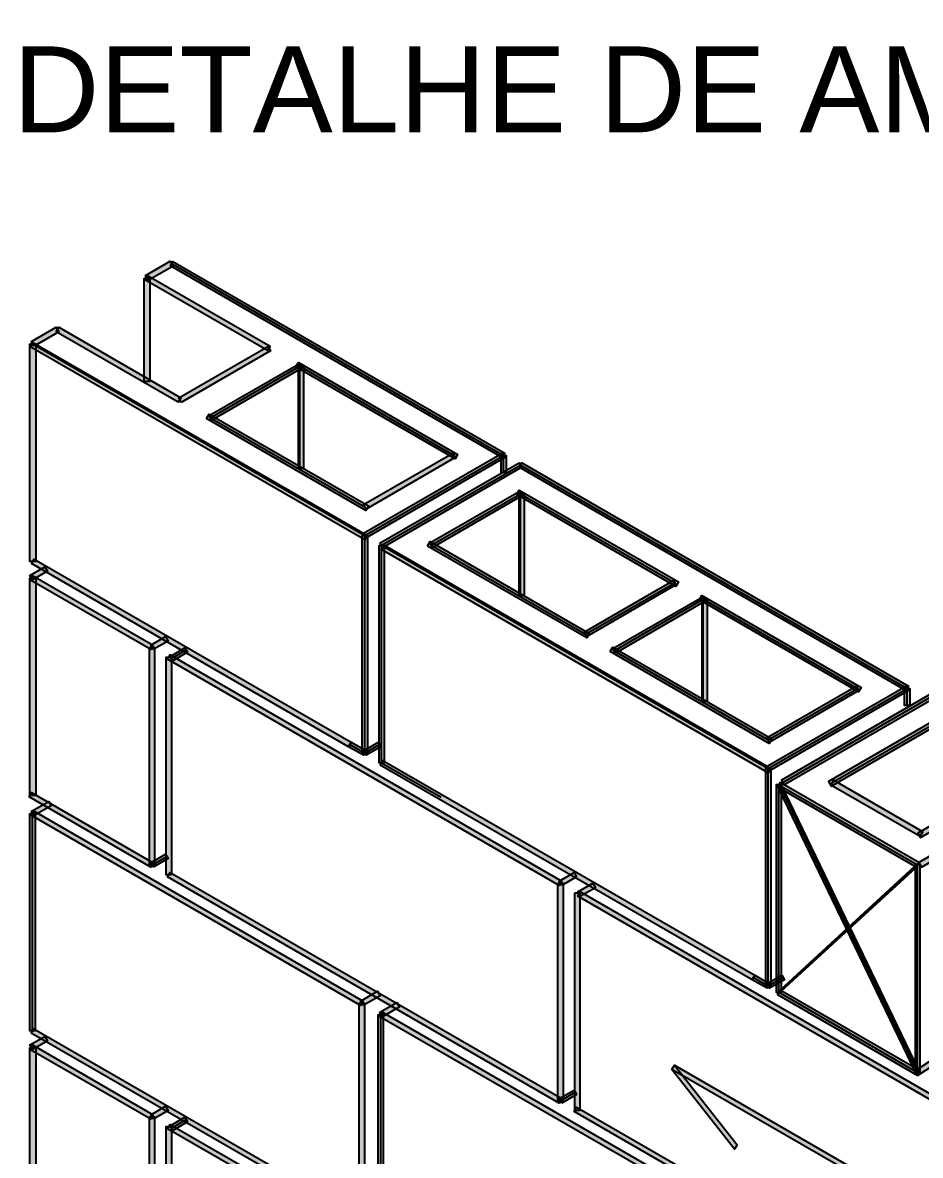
# Model space of a CAD drawing. Extents: x 0 to 119, y 0 to 84.
# Drawn here: x 46.303 to 49.439, y 46.566 to 50.522 of the extents above; entities that cross this region are included whole.
import ezdxf

# ---------------------------------------------------------------- set-up
doc = ezdxf.new("R2010")
doc.units = 0
doc.header["$MEASUREMENT"] = 0
doc.layers.add('3', color=7, linetype='CONTINUOUS')
doc.styles.add('TQS_ARIAL', font='arial.ttf')

msp = doc.modelspace()

# ---------------------------------------------------------------- linework, layer by layer
at = {"layer": '3', "color": 7, "linetype": 'Continuous'}
for p, q in [((46.82354, 49.680612), (47.983187, 49.01109)), ((46.331816, 49.404509), (47.498213, 48.73109)), ((46.331816, 49.404509), (47.498213, 48.73109)), ((46.959316, 49.142222), (47.271085, 49.322222)), ((47.271085, 48.962222), (47.271085, 49.322222)), ((47.271085, 49.322222), (47.809982, 49.01109)), ((46.959316, 49.142222), (47.498213, 48.83109)), ((47.013239, 49.01109), (47.498213, 48.73109)), ((47.498213, 48.73109), (47.983187, 49.01109)), ((47.498213, 48.73109), (47.983187, 49.01109)), ((47.983187, 48.95109), (47.983187, 49.01109)), ((47.556925, 48.697193), (48.041899, 48.977193)), ((48.041899, 48.977193), (49.392899, 48.197194)), ((47.73013, 48.697193), (48.041899, 48.877193)), ((48.041899, 48.877193), (48.580796, 48.566061)), ((48.041899, 48.517193), (48.041899, 48.877193)), ((47.498214, 47.97109), (47.498213, 48.73109)), ((47.556925, 48.697193), (48.907925, 47.917193)), ((47.556925, 48.697193), (48.907925, 47.917193)), ((47.556925, 47.937193), (47.556925, 48.697193)), ((47.73013, 48.697193), (48.269027, 48.386061)), ((48.958055, 47.868432), (50.309054, 48.648433)), ((48.269027, 48.386061), (48.580796, 48.566061)), ((48.369027, 48.328326), (48.680796, 48.508326)), ((48.680796, 48.508326), (49.219694, 48.197194)), ((48.680797, 48.148326), (48.680796, 48.508326)), ((46.822641, 48.301135), (46.874602, 48.331135)), ((48.369027, 48.328326), (48.907925, 48.017193)), ((48.907925, 48.017193), (49.219694, 48.197194)), ((48.907925, 47.917193), (49.392899, 48.197194)), ((48.907925, 47.917193), (49.392899, 48.197194)), ((49.392899, 48.137194), (49.392899, 48.197194)), ((49.13126, 47.868432), (49.670157, 48.179565)), ((47.446252, 48.00109), (47.498214, 47.97109)), ((47.498214, 47.97109), (47.550175, 48.00109)), ((47.556925, 47.937193), (47.764771, 47.817193)), ((48.907925, 47.157193), (48.907925, 47.917193)), ((48.944555, 47.860638), (49.429529, 47.580638)), ((48.944555, 47.860638), (49.429529, 47.580638)), ((48.944555, 47.135423), (48.944555, 47.860638)), ((48.949055, 47.852844), (49.429529, 46.855421)), ((48.949055, 47.852844), (49.429529, 46.855421)), ((46.337567, 47.00036), (46.337566, 47.76036)), ((46.754928, 47.580225), (46.806889, 47.610225)), ((48.944555, 47.135423), (49.429529, 47.580638)), ((48.944555, 47.135423), (49.429529, 47.580638)), ((49.429529, 46.855421), (49.429529, 47.580638)), ((48.855964, 47.187193), (48.907925, 47.157193)), ((48.907925, 47.157193), (48.959887, 47.187193)), ((48.944555, 47.135423), (49.429529, 46.855421)), ((47.55391, 46.298105), (47.55391, 47.058105)), ((48.181793, 46.756425), (48.233755, 46.786425)), ((46.822641, 46.661135), (46.874603, 46.691135))]:
    msp.add_line(p, q, dxfattribs=at)
for points in [[(46.741937, 49.621952), (46.731937, 49.639272), (46.81854, 49.689272), (46.82854, 49.671952), (46.741937, 49.621952)], [(46.81904, 49.672818), (46.82804, 49.688406), (47.987687, 49.018884), (47.978687, 49.003296), (46.81904, 49.672818)], [(46.727437, 49.629746), (46.747437, 49.629746), (46.747437, 49.268705), (46.727437, 49.268705), (46.727437, 49.629746)], [(47.167585, 49.39237), (47.158585, 49.376781), (46.732437, 49.622818), (46.741437, 49.638406), (47.167585, 49.39237)], [(46.343066, 49.392817), (46.334066, 49.408406), (46.420668, 49.458406), (46.429668, 49.442817), (46.343066, 49.392817)], [(46.420668, 49.442817), (46.429668, 49.458406), (46.855816, 49.21237), (46.846816, 49.196781), (46.420668, 49.442817)], [(46.328566, 49.400612), (46.348566, 49.400612), (46.348566, 48.640612), (46.328566, 48.640612), (46.328566, 49.400612)], [(46.331816, 49.388921), (46.340816, 49.404509), (47.507213, 48.73109), (47.498213, 48.715501), (46.331816, 49.388921)], [(46.857066, 49.19606), (46.848066, 49.211648), (47.159835, 49.391649), (47.168835, 49.37606), (46.857066, 49.19606)], [(46.963816, 49.134428), (46.954816, 49.150016), (47.266585, 49.330017), (47.275585, 49.314428), (46.963816, 49.134428)], [(47.257282, 49.3198), (47.266282, 49.335388), (47.8225, 49.014256), (47.8135, 48.998667), (47.257282, 49.3198)], [(47.266585, 49.32482), (47.284585, 49.32482), (47.284585, 48.96482), (47.266585, 48.96482), (47.266585, 49.32482)], [(46.945504, 49.139805), (46.954504, 49.155393), (47.510722, 48.834261), (47.501722, 48.818673), (46.945504, 49.139805)], [(47.502713, 48.823296), (47.493713, 48.838884), (47.805482, 49.018884), (47.814482, 49.003296), (47.502713, 48.823296)], [(47.502713, 48.723296), (47.493713, 48.738884), (47.978687, 49.018884), (47.987687, 49.003296), (47.502713, 48.723296)], [(47.561425, 48.689399), (47.552425, 48.704987), (48.037399, 48.984987), (48.046399, 48.969399), (47.561425, 48.689399)], [(47.974187, 49.01109), (47.992187, 49.01109), (47.992187, 48.95109), (47.974187, 48.95109), (47.974187, 49.01109)], [(48.037399, 48.969399), (48.046399, 48.984987), (49.397399, 48.204988), (49.388399, 48.189399), (48.037399, 48.969399)], [(47.73463, 48.689399), (47.72563, 48.704987), (48.037399, 48.884987), (48.046399, 48.869399), (47.73463, 48.689399)], [(48.029079, 48.874203), (48.038079, 48.889791), (48.594297, 48.568659), (48.585297, 48.553071), (48.029079, 48.874203)], [(48.037399, 48.879791), (48.055399, 48.879791), (48.055399, 48.519791), (48.037399, 48.519791), (48.037399, 48.879791)], [(47.507214, 47.97109), (47.489214, 47.97109), (47.489213, 48.73109), (47.507213, 48.73109), (47.507214, 47.97109)], [(47.71731, 48.694203), (47.72631, 48.709791), (48.282528, 48.388659), (48.273528, 48.373071), (47.71731, 48.694203)], [(47.547925, 48.697193), (47.565925, 48.697193), (47.565925, 47.937193), (47.547925, 47.937193), (47.547925, 48.697193)], [(47.556925, 48.681604), (47.565925, 48.697193), (48.916925, 47.917193), (48.907925, 47.901605), (47.556925, 48.681604)], [(46.334066, 48.632818), (46.343066, 48.648406), (47.450752, 48.008884), (47.441752, 47.993296), (46.334066, 48.632818)], [(50.313554, 48.640639), (50.304554, 48.656227), (48.953555, 47.876227), (48.962555, 47.860638), (50.313554, 48.640639)], [(46.759428, 48.34802), (46.750428, 48.332431), (46.328561, 48.575996), (46.337561, 48.591585), (46.759428, 48.34802)], [(46.337566, 48.575993), (46.328566, 48.591581), (46.380527, 48.621581), (46.389527, 48.605993), (46.337566, 48.575993)], [(46.328566, 48.583186), (46.348566, 48.583186), (46.348566, 47.823186), (46.328566, 47.823186), (46.328566, 48.583186)], [(48.273527, 48.378266), (48.264527, 48.393855), (48.576296, 48.573855), (48.585296, 48.558267), (48.273527, 48.378266)], [(48.373527, 48.320531), (48.364527, 48.33612), (48.676296, 48.51612), (48.685296, 48.500532), (48.373527, 48.320531)], [(48.666994, 48.505903), (48.675994, 48.521492), (49.232211, 48.200359), (49.223212, 48.184771), (48.666994, 48.505903)], [(48.676296, 48.510924), (48.694296, 48.510924), (48.694297, 48.150924), (48.676297, 48.150924), (48.676296, 48.510924)], [(46.759428, 48.332431), (46.750428, 48.34802), (46.802389, 48.37802), (46.811389, 48.362431), (46.759428, 48.332431)], [(50.794028, 48.352845), (50.785028, 48.368433), (49.434029, 47.588433), (49.443029, 47.572844), (50.794028, 48.352845)], [(46.745928, 48.340225), (46.763928, 48.340225), (46.763928, 47.580225), (46.745928, 47.580225), (46.745928, 48.340225)], [(48.186293, 47.524219), (48.177293, 47.508631), (46.809139, 48.298534), (46.818139, 48.314123), (48.186293, 47.524219)], [(46.827141, 48.293341), (46.818141, 48.308929), (46.870102, 48.338929), (46.879102, 48.323341), (46.827141, 48.293341)], [(48.355216, 48.325908), (48.364215, 48.341497), (48.920433, 48.020365), (48.911433, 48.004776), (48.355216, 48.325908)], [(46.82264, 47.546329), (46.80464, 47.546329), (46.804639, 48.306329), (46.822639, 48.306329), (46.82264, 47.546329)], [(48.912425, 48.009399), (48.903425, 48.024988), (49.215194, 48.204988), (49.224194, 48.189399), (48.912425, 48.009399)], [(48.912425, 47.909399), (48.903425, 47.924988), (49.388399, 48.204988), (49.397399, 48.189399), (48.912425, 47.909399)], [(49.68396, 48.177143), (49.67496, 48.192731), (49.118742, 47.871598), (49.127742, 47.85601), (49.68396, 48.177143)], [(49.383899, 48.197194), (49.401899, 48.197194), (49.401899, 48.137194), (49.383899, 48.137194), (49.383899, 48.197194)], [(47.502714, 47.978884), (47.493714, 47.963296), (47.441752, 47.993296), (47.450752, 48.008884), (47.502714, 47.978884)], [(47.545675, 48.008884), (47.554675, 47.993296), (47.502714, 47.963296), (47.493714, 47.978884), (47.545675, 48.008884)], [(49.995738, 47.997148), (49.986738, 48.012736), (49.43052, 47.691604), (49.43952, 47.676015), (49.995738, 47.997148)], [(47.552425, 47.929399), (47.561425, 47.944987), (48.860464, 47.194988), (48.851464, 47.179399), (47.552425, 47.929399)], [(48.916925, 47.157193), (48.898925, 47.157193), (48.898925, 47.917193), (48.916925, 47.917193), (48.916925, 47.157193)], [(49.438529, 47.680638), (49.447529, 47.696227), (49.13576, 47.876227), (49.12676, 47.860638), (49.438529, 47.680638)], [(46.759428, 47.58802), (46.750428, 47.572431), (46.325453, 47.817793), (46.334453, 47.833381), (46.759428, 47.58802)], [(48.953555, 47.860638), (48.935555, 47.860638), (48.935555, 47.135423), (48.953555, 47.135423), (48.953555, 47.860638)], [(49.425029, 47.572844), (49.434029, 47.588433), (48.949055, 47.868432), (48.940055, 47.852844), (49.425029, 47.572844)], [(49.425029, 46.847627), (49.434029, 46.863215), (48.953555, 47.860638), (48.944555, 47.84505), (49.425029, 46.847627)], [(46.343503, 47.752565), (46.334503, 47.768154), (46.394036, 47.802525), (46.403036, 47.786936), (46.343503, 47.752565)], [(46.328566, 47.76036), (46.346566, 47.76036), (46.346567, 47.00036), (46.328567, 47.00036), (46.328566, 47.76036)], [(47.492475, 47.104795), (47.483475, 47.089207), (46.334504, 47.752566), (46.343504, 47.768154), (47.492475, 47.104795)], [(46.759428, 47.572431), (46.750428, 47.58802), (46.802389, 47.61802), (46.811389, 47.602431), (46.759428, 47.572431)], [(49.425029, 47.572844), (49.434029, 47.588433), (48.949055, 47.143217), (48.940055, 47.127629), (49.425029, 47.572844)], [(49.420529, 46.855421), (49.438529, 46.855421), (49.438529, 47.580638), (49.420529, 47.580638), (49.420529, 46.855421)], [(48.186293, 46.764219), (48.177293, 46.748631), (46.80914, 47.538536), (46.81814, 47.554124), (48.186293, 46.764219)], [(48.186293, 47.508631), (48.177293, 47.524219), (48.229255, 47.554219), (48.238255, 47.538631), (48.186293, 47.508631)], [(48.172793, 47.516425), (48.190793, 47.516425), (48.190793, 46.756425), (48.172793, 46.756425), (48.172793, 47.516425)], [(48.231505, 47.482528), (48.249505, 47.482528), (48.249505, 46.722528), (48.231505, 46.722528), (48.231505, 47.482528)], [(48.251755, 47.470837), (48.242755, 47.486425), (48.294716, 47.516425), (48.303716, 47.500837), (48.251755, 47.470837)], [(50.15659, 46.386669), (50.14759, 46.37108), (48.242755, 47.470837), (48.251755, 47.486425), (50.15659, 46.386669)], [(48.912425, 47.164988), (48.903425, 47.149399), (48.851464, 47.179399), (48.860464, 47.194988), (48.912425, 47.164988)], [(48.955387, 47.194988), (48.964387, 47.179399), (48.912425, 47.149399), (48.903425, 47.164988), (48.955387, 47.194988)], [(47.492475, 47.089207), (47.483475, 47.104795), (47.543008, 47.139166), (47.552008, 47.123578), (47.492475, 47.089207)], [(47.492475, 47.089207), (47.483475, 47.104795), (47.543008, 47.139166), (47.552008, 47.123578), (47.492475, 47.089207)], [(48.949055, 47.143217), (48.940055, 47.127629), (49.425029, 46.847627), (49.434029, 46.863215), (48.949055, 47.143217)], [(47.496975, 46.337001), (47.478975, 46.337001), (47.478975, 47.097001), (47.496975, 47.097001), (47.496975, 46.337001)], [(47.496975, 46.337001), (47.478975, 46.337001), (47.478975, 47.097001), (47.496975, 47.097001), (47.496975, 46.337001)], [(47.559847, 47.05031), (47.550847, 47.065898), (47.610379, 47.100269), (47.619379, 47.084681), (47.559847, 47.05031)], [(47.54491, 47.058105), (47.56291, 47.058105), (47.56291, 46.298105), (47.54491, 46.298105), (47.54491, 47.058105)], [(48.893999, 46.295626), (48.884999, 46.280037), (47.550847, 47.050311), (47.559847, 47.065899), (48.893999, 46.295626)], [(46.333067, 46.992566), (46.342067, 47.008154), (47.492475, 46.344795), (47.483475, 46.329207), (46.333067, 46.992566)], [(46.337567, 46.935993), (46.328567, 46.951581), (46.380528, 46.981581), (46.389528, 46.965993), (46.337567, 46.935993)], [(46.759428, 46.70802), (46.750428, 46.692431), (46.328562, 46.935996), (46.337562, 46.951585), (46.759428, 46.70802)], [(46.328567, 46.943186), (46.348567, 46.943186), (46.348567, 46.183186), (46.328567, 46.183186), (46.328567, 46.943186)], [(49.499565, 46.890863), (49.490565, 46.906451), (49.420529, 46.860821), (49.429529, 46.845232), (49.499565, 46.890863)], [(49.769367, 46.194476), (49.760367, 46.178887), (48.570689, 46.865748), (48.579689, 46.881337), (49.769367, 46.194476)], [(48.79918, 46.602684), (48.79018, 46.587096), (48.570689, 46.865748), (48.579689, 46.881337), (48.79918, 46.602684)], [(48.186293, 46.748631), (48.177293, 46.764219), (48.229255, 46.794219), (48.238255, 46.778631), (48.186293, 46.748631)], [(46.759428, 46.692431), (46.750428, 46.70802), (46.80239, 46.73802), (46.81139, 46.722431), (46.759428, 46.692431)], [(50.156591, 45.626669), (50.147591, 45.61108), (48.229256, 46.718632), (48.238256, 46.734221), (50.156591, 45.626669)], [(46.745928, 46.700225), (46.763928, 46.700225), (46.763929, 45.940225), (46.745929, 45.940225), (46.745928, 46.700225)], [(46.827141, 46.653341), (46.818141, 46.668929), (46.870103, 46.698929), (46.879103, 46.683341), (46.827141, 46.653341)], [(46.82264, 45.906329), (46.80464, 45.906329), (46.80464, 46.666329), (46.82264, 46.666329), (46.82264, 45.906329)], [(48.186294, 45.884219), (48.177294, 45.868631), (46.80914, 46.658534), (46.81814, 46.674123), (48.186294, 45.884219)]]:
    msp.add_lwpolyline(points, dxfattribs=at)
for points in [[(46.741937, 49.621952), (46.731937, 49.639272), (46.81854, 49.689272)], [(46.741937, 49.621952), (46.81854, 49.689272), (46.82854, 49.671952)], [(46.741937, 49.621952), (46.82854, 49.671952), (46.741937, 49.621952)], [(46.81904, 49.672818), (46.82804, 49.688406), (47.987687, 49.018884)], [(46.81904, 49.672818), (47.987687, 49.018884), (47.978687, 49.003296)], [(46.81904, 49.672818), (47.978687, 49.003296), (46.81904, 49.672818)], [(46.727437, 49.629746), (46.747437, 49.629746), (46.747437, 49.268705)], [(46.727437, 49.629746), (46.747437, 49.268705), (46.727437, 49.268705)], [(46.727437, 49.629746), (46.727437, 49.268705), (46.727437, 49.629746)], [(47.167585, 49.39237), (46.732437, 49.622818), (46.741437, 49.638406)], [(47.167585, 49.39237), (47.158585, 49.376781), (46.732437, 49.622818)], [(47.167585, 49.39237), (46.741437, 49.638406), (47.167585, 49.39237)], [(46.343066, 49.392817), (46.334066, 49.408406), (46.420668, 49.458406)], [(46.343066, 49.392817), (46.420668, 49.458406), (46.429668, 49.442817)], [(46.420668, 49.442817), (46.429668, 49.458406), (46.855816, 49.21237)], [(46.343066, 49.392817), (46.429668, 49.442817), (46.343066, 49.392817)], [(46.420668, 49.442817), (46.855816, 49.21237), (46.846816, 49.196781)], [(46.420668, 49.442817), (46.846816, 49.196781), (46.420668, 49.442817)], [(46.328566, 49.400612), (46.348566, 49.400612), (46.348566, 48.640612)], [(46.328566, 49.400612), (46.348566, 48.640612), (46.328566, 48.640612)], [(46.328566, 49.400612), (46.328566, 48.640612), (46.328566, 49.400612)], [(46.331816, 49.388921), (46.340816, 49.404509), (47.507213, 48.73109)], [(46.331816, 49.388921), (47.507213, 48.73109), (47.498213, 48.715501)], [(46.331816, 49.388921), (47.498213, 48.715501), (46.331816, 49.388921)], [(46.857066, 49.19606), (46.848066, 49.211648), (47.159835, 49.391649)], [(46.857066, 49.19606), (47.159835, 49.391649), (47.168835, 49.37606)], [(46.857066, 49.19606), (47.168835, 49.37606), (46.857066, 49.19606)], [(46.963816, 49.134428), (46.954816, 49.150016), (47.266585, 49.330017)], [(46.963816, 49.134428), (47.266585, 49.330017), (47.275585, 49.314428)], [(46.963816, 49.134428), (47.275585, 49.314428), (46.963816, 49.134428)], [(47.257282, 49.3198), (47.266282, 49.335388), (47.8225, 49.014256)], [(47.257282, 49.3198), (47.8225, 49.014256), (47.8135, 48.998667)], [(47.257282, 49.3198), (47.8135, 48.998667), (47.257282, 49.3198)], [(47.266585, 49.32482), (47.284585, 49.32482), (47.284585, 48.96482)], [(47.266585, 49.32482), (47.284585, 48.96482), (47.266585, 48.96482)], [(47.266585, 49.32482), (47.266585, 48.96482), (47.266585, 49.32482)], [(46.945504, 49.139805), (46.954504, 49.155393), (47.510722, 48.834261)], [(46.945504, 49.139805), (47.510722, 48.834261), (47.501722, 48.818673)], [(46.945504, 49.139805), (47.501722, 48.818673), (46.945504, 49.139805)], [(47.502713, 48.823296), (47.493713, 48.838884), (47.805482, 49.018884)], [(47.502713, 48.723296), (47.493713, 48.738884), (47.978687, 49.018884)], [(47.502713, 48.823296), (47.805482, 49.018884), (47.814482, 49.003296)], [(47.502713, 48.723296), (47.978687, 49.018884), (47.987687, 49.003296)], [(47.502713, 48.823296), (47.814482, 49.003296), (47.502713, 48.823296)], [(47.502713, 48.723296), (47.987687, 49.003296), (47.502713, 48.723296)], [(47.561425, 48.689399), (47.552425, 48.704987), (48.037399, 48.984987)], [(47.561425, 48.689399), (48.037399, 48.984987), (48.046399, 48.969399)], [(47.974187, 49.01109), (47.992187, 49.01109), (47.992187, 48.95109)], [(47.974187, 49.01109), (47.992187, 48.95109), (47.974187, 48.95109)], [(47.974187, 49.01109), (47.974187, 48.95109), (47.974187, 49.01109)], [(48.037399, 48.969399), (48.046399, 48.984987), (49.397399, 48.204988)], [(47.561425, 48.689399), (48.046399, 48.969399), (47.561425, 48.689399)], [(48.037399, 48.969399), (49.397399, 48.204988), (49.388399, 48.189399)], [(48.037399, 48.969399), (49.388399, 48.189399), (48.037399, 48.969399)], [(47.73463, 48.689399), (47.72563, 48.704987), (48.037399, 48.884987)], [(47.73463, 48.689399), (48.037399, 48.884987), (48.046399, 48.869399)], [(47.73463, 48.689399), (48.046399, 48.869399), (47.73463, 48.689399)], [(48.029079, 48.874203), (48.038079, 48.889791), (48.594297, 48.568659)], [(48.029079, 48.874203), (48.594297, 48.568659), (48.585297, 48.553071)], [(48.029079, 48.874203), (48.585297, 48.553071), (48.029079, 48.874203)], [(48.037399, 48.879791), (48.055399, 48.879791), (48.055399, 48.519791)], [(48.037399, 48.879791), (48.055399, 48.519791), (48.037399, 48.519791)], [(48.037399, 48.879791), (48.037399, 48.519791), (48.037399, 48.879791)], [(47.507214, 47.97109), (47.489214, 47.97109), (47.489213, 48.73109)], [(47.507214, 47.97109), (47.489213, 48.73109), (47.507213, 48.73109)], [(47.507214, 47.97109), (47.507213, 48.73109), (47.507214, 47.97109)], [(47.71731, 48.694203), (47.72631, 48.709791), (48.282528, 48.388659)], [(47.547925, 48.697193), (47.565925, 48.697193), (47.565925, 47.937193)], [(47.547925, 48.697193), (47.565925, 47.937193), (47.547925, 47.937193)], [(47.547925, 48.697193), (47.547925, 47.937193), (47.547925, 48.697193)], [(47.556925, 48.681604), (47.565925, 48.697193), (48.916925, 47.917193)], [(47.556925, 48.681604), (48.916925, 47.917193), (48.907925, 47.901605)], [(47.556925, 48.681604), (48.907925, 47.901605), (47.556925, 48.681604)], [(47.71731, 48.694203), (48.282528, 48.388659), (48.273528, 48.373071)], [(47.71731, 48.694203), (48.273528, 48.373071), (47.71731, 48.694203)], [(46.334066, 48.632818), (46.343066, 48.648406), (47.450752, 48.008884)], [(46.334066, 48.632818), (47.450752, 48.008884), (47.441752, 47.993296)], [(46.334066, 48.632818), (47.441752, 47.993296), (46.334066, 48.632818)], [(50.313554, 48.640639), (50.304554, 48.656227), (48.953555, 47.876227)], [(50.313554, 48.640639), (48.953555, 47.876227), (48.962555, 47.860638)], [(50.313554, 48.640639), (48.962555, 47.860638), (50.313554, 48.640639)], [(46.759428, 48.34802), (46.328561, 48.575996), (46.337561, 48.591585)], [(46.337566, 48.575993), (46.328566, 48.591581), (46.380527, 48.621581)], [(46.759428, 48.34802), (46.337561, 48.591585), (46.759428, 48.34802)], [(46.337566, 48.575993), (46.380527, 48.621581), (46.389527, 48.605993)], [(46.337566, 48.575993), (46.389527, 48.605993), (46.337566, 48.575993)], [(46.759428, 48.34802), (46.750428, 48.332431), (46.328561, 48.575996)], [(46.328566, 48.583186), (46.348566, 48.583186), (46.348566, 47.823186)], [(46.328566, 48.583186), (46.348566, 47.823186), (46.328566, 47.823186)], [(46.328566, 48.583186), (46.328566, 47.823186), (46.328566, 48.583186)], [(48.273527, 48.378266), (48.264527, 48.393855), (48.576296, 48.573855)], [(48.273527, 48.378266), (48.576296, 48.573855), (48.585296, 48.558267)], [(48.273527, 48.378266), (48.585296, 48.558267), (48.273527, 48.378266)], [(48.373527, 48.320531), (48.364527, 48.33612), (48.676296, 48.51612)], [(48.373527, 48.320531), (48.676296, 48.51612), (48.685296, 48.500532)], [(48.666994, 48.505903), (48.675994, 48.521492), (49.232211, 48.200359)], [(48.676296, 48.510924), (48.694296, 48.510924), (48.694297, 48.150924)], [(48.676296, 48.510924), (48.694297, 48.150924), (48.676297, 48.150924)], [(48.676296, 48.510924), (48.676297, 48.150924), (48.676296, 48.510924)], [(48.373527, 48.320531), (48.685296, 48.500532), (48.373527, 48.320531)], [(48.666994, 48.505903), (49.232211, 48.200359), (49.223212, 48.184771)], [(48.666994, 48.505903), (49.223212, 48.184771), (48.666994, 48.505903)], [(46.759428, 48.332431), (46.750428, 48.34802), (46.802389, 48.37802)], [(46.759428, 48.332431), (46.802389, 48.37802), (46.811389, 48.362431)], [(46.759428, 48.332431), (46.811389, 48.362431), (46.759428, 48.332431)], [(50.794028, 48.352845), (50.785028, 48.368433), (49.434029, 47.588433)], [(50.794028, 48.352845), (49.434029, 47.588433), (49.443029, 47.572844)], [(46.745928, 48.340225), (46.763928, 48.340225), (46.763928, 47.580225)], [(46.745928, 48.340225), (46.763928, 47.580225), (46.745928, 47.580225)], [(46.745928, 48.340225), (46.745928, 47.580225), (46.745928, 48.340225)], [(48.186293, 47.524219), (46.809139, 48.298534), (46.818139, 48.314123)], [(48.186293, 47.524219), (46.818139, 48.314123), (48.186293, 47.524219)], [(46.827141, 48.293341), (46.818141, 48.308929), (46.870102, 48.338929)], [(46.827141, 48.293341), (46.870102, 48.338929), (46.879102, 48.323341)], [(46.827141, 48.293341), (46.879102, 48.323341), (46.827141, 48.293341)], [(48.355216, 48.325908), (48.364215, 48.341497), (48.920433, 48.020365)], [(48.355216, 48.325908), (48.920433, 48.020365), (48.911433, 48.004776)], [(48.355216, 48.325908), (48.911433, 48.004776), (48.355216, 48.325908)], [(46.82264, 47.546329), (46.80464, 47.546329), (46.804639, 48.306329)], [(46.82264, 47.546329), (46.804639, 48.306329), (46.822639, 48.306329)], [(48.186293, 47.524219), (48.177293, 47.508631), (46.809139, 48.298534)], [(46.82264, 47.546329), (46.822639, 48.306329), (46.82264, 47.546329)], [(48.912425, 48.009399), (48.903425, 48.024988), (49.215194, 48.204988)], [(48.912425, 47.909399), (48.903425, 47.924988), (49.388399, 48.204988)], [(48.912425, 48.009399), (49.215194, 48.204988), (49.224194, 48.189399)], [(48.912425, 47.909399), (49.388399, 48.204988), (49.397399, 48.189399)], [(49.68396, 48.177143), (49.67496, 48.192731), (49.118742, 47.871598)], [(49.383899, 48.197194), (49.401899, 48.197194), (49.401899, 48.137194)], [(49.383899, 48.197194), (49.401899, 48.137194), (49.383899, 48.137194)], [(49.383899, 48.197194), (49.383899, 48.137194), (49.383899, 48.197194)], [(48.912425, 48.009399), (49.224194, 48.189399), (48.912425, 48.009399)], [(48.912425, 47.909399), (49.397399, 48.189399), (48.912425, 47.909399)], [(49.68396, 48.177143), (49.118742, 47.871598), (49.127742, 47.85601)], [(49.68396, 48.177143), (49.127742, 47.85601), (49.68396, 48.177143)], [(47.502714, 47.978884), (47.441752, 47.993296), (47.450752, 48.008884)], [(47.502714, 47.978884), (47.493714, 47.963296), (47.441752, 47.993296)], [(47.502714, 47.978884), (47.450752, 48.008884), (47.502714, 47.978884)], [(47.545675, 48.008884), (47.502714, 47.963296), (47.493714, 47.978884)], [(47.545675, 48.008884), (47.493714, 47.978884), (47.545675, 48.008884)], [(47.545675, 48.008884), (47.554675, 47.993296), (47.502714, 47.963296)], [(49.995738, 47.997148), (49.986738, 48.012736), (49.43052, 47.691604)], [(49.995738, 47.997148), (49.43052, 47.691604), (49.43952, 47.676015)], [(47.552425, 47.929399), (47.561425, 47.944987), (48.860464, 47.194988)], [(47.552425, 47.929399), (48.860464, 47.194988), (48.851464, 47.179399)], [(47.552425, 47.929399), (48.851464, 47.179399), (47.552425, 47.929399)], [(48.916925, 47.157193), (48.898925, 47.157193), (48.898925, 47.917193)], [(48.916925, 47.157193), (48.898925, 47.917193), (48.916925, 47.917193)], [(48.916925, 47.157193), (48.916925, 47.917193), (48.916925, 47.157193)], [(49.438529, 47.680638), (49.13576, 47.876227), (49.12676, 47.860638)], [(49.438529, 47.680638), (49.447529, 47.696227), (49.13576, 47.876227)], [(46.759428, 47.58802), (46.325453, 47.817793), (46.334453, 47.833381)], [(46.759428, 47.58802), (46.334453, 47.833381), (46.759428, 47.58802)], [(48.953555, 47.860638), (48.935555, 47.860638), (48.935555, 47.135423)], [(48.953555, 47.860638), (48.935555, 47.135423), (48.953555, 47.135423)], [(49.425029, 47.572844), (48.949055, 47.868432), (48.940055, 47.852844)], [(49.425029, 47.572844), (48.940055, 47.852844), (49.425029, 47.572844)], [(49.425029, 46.847627), (48.953555, 47.860638), (48.944555, 47.84505)], [(49.425029, 46.847627), (48.944555, 47.84505), (49.425029, 46.847627)], [(49.425029, 47.572844), (49.434029, 47.588433), (48.949055, 47.868432)], [(49.425029, 46.847627), (49.434029, 46.863215), (48.953555, 47.860638)], [(48.953555, 47.860638), (48.953555, 47.135423), (48.953555, 47.860638)], [(49.438529, 47.680638), (49.12676, 47.860638), (49.438529, 47.680638)], [(46.759428, 47.58802), (46.750428, 47.572431), (46.325453, 47.817793)], [(46.343503, 47.752565), (46.334503, 47.768154), (46.394036, 47.802525)], [(46.343503, 47.752565), (46.394036, 47.802525), (46.403036, 47.786936)], [(46.328566, 47.76036), (46.346566, 47.76036), (46.346567, 47.00036)], [(46.328566, 47.76036), (46.346567, 47.00036), (46.328567, 47.00036)], [(46.328566, 47.76036), (46.328567, 47.00036), (46.328566, 47.76036)], [(47.492475, 47.104795), (46.334504, 47.752566), (46.343504, 47.768154)], [(46.343503, 47.752565), (46.403036, 47.786936), (46.343503, 47.752565)], [(47.492475, 47.104795), (46.343504, 47.768154), (47.492475, 47.104795)], [(47.492475, 47.104795), (47.483475, 47.089207), (46.334504, 47.752566)], [(46.759428, 47.572431), (46.750428, 47.58802), (46.802389, 47.61802)], [(46.759428, 47.572431), (46.802389, 47.61802), (46.811389, 47.602431)], [(46.759428, 47.572431), (46.811389, 47.602431), (46.759428, 47.572431)], [(49.425029, 47.572844), (48.949055, 47.143217), (48.940055, 47.127629)], [(49.425029, 47.572844), (48.940055, 47.127629), (49.425029, 47.572844)], [(49.425029, 47.572844), (49.434029, 47.588433), (48.949055, 47.143217)], [(49.420529, 46.855421), (49.438529, 46.855421), (49.438529, 47.580638)], [(49.420529, 46.855421), (49.438529, 47.580638), (49.420529, 47.580638)], [(49.420529, 46.855421), (49.420529, 47.580638), (49.420529, 46.855421)], [(48.186293, 46.764219), (46.80914, 47.538536), (46.81814, 47.554124)], [(48.186293, 46.764219), (48.177293, 46.748631), (46.80914, 47.538536)], [(48.186293, 46.764219), (46.81814, 47.554124), (48.186293, 46.764219)], [(48.186293, 47.508631), (48.177293, 47.524219), (48.229255, 47.554219)], [(48.186293, 47.508631), (48.229255, 47.554219), (48.238255, 47.538631)], [(48.186293, 47.508631), (48.238255, 47.538631), (48.186293, 47.508631)], [(48.172793, 47.516425), (48.190793, 47.516425), (48.190793, 46.756425)], [(48.172793, 47.516425), (48.190793, 46.756425), (48.172793, 46.756425)], [(48.172793, 47.516425), (48.172793, 46.756425), (48.172793, 47.516425)], [(48.231505, 47.482528), (48.249505, 47.482528), (48.249505, 46.722528)], [(48.231505, 47.482528), (48.249505, 46.722528), (48.231505, 46.722528)], [(48.231505, 47.482528), (48.231505, 46.722528), (48.231505, 47.482528)], [(48.251755, 47.470837), (48.242755, 47.486425), (48.294716, 47.516425)], [(50.15659, 46.386669), (48.242755, 47.470837), (48.251755, 47.486425)], [(48.251755, 47.470837), (48.294716, 47.516425), (48.303716, 47.500837)], [(48.251755, 47.470837), (48.303716, 47.500837), (48.251755, 47.470837)], [(50.15659, 46.386669), (48.251755, 47.486425), (50.15659, 46.386669)], [(50.15659, 46.386669), (50.14759, 46.37108), (48.242755, 47.470837)], [(48.912425, 47.164988), (48.851464, 47.179399), (48.860464, 47.194988)], [(48.912425, 47.164988), (48.903425, 47.149399), (48.851464, 47.179399)], [(48.912425, 47.164988), (48.860464, 47.194988), (48.912425, 47.164988)], [(48.955387, 47.194988), (48.912425, 47.149399), (48.903425, 47.164988)], [(48.955387, 47.194988), (48.903425, 47.164988), (48.955387, 47.194988)], [(48.955387, 47.194988), (48.964387, 47.179399), (48.912425, 47.149399)], [(47.492475, 47.089207), (47.483475, 47.104795), (47.543008, 47.139166)], [(47.492475, 47.089207), (47.483475, 47.104795), (47.543008, 47.139166)], [(47.492475, 47.089207), (47.543008, 47.139166), (47.552008, 47.123578)], [(47.492475, 47.089207), (47.543008, 47.139166), (47.552008, 47.123578)], [(47.492475, 47.089207), (47.552008, 47.123578), (47.492475, 47.089207)], [(47.492475, 47.089207), (47.552008, 47.123578), (47.492475, 47.089207)], [(48.949055, 47.143217), (48.940055, 47.127629), (49.425029, 46.847627)], [(48.949055, 47.143217), (49.425029, 46.847627), (49.434029, 46.863215)], [(48.949055, 47.143217), (49.434029, 46.863215), (48.949055, 47.143217)], [(47.496975, 46.337001), (47.478975, 46.337001), (47.478975, 47.097001)], [(47.496975, 46.337001), (47.478975, 47.097001), (47.496975, 47.097001)], [(47.496975, 46.337001), (47.478975, 46.337001), (47.478975, 47.097001)], [(47.496975, 46.337001), (47.478975, 47.097001), (47.496975, 47.097001)], [(47.496975, 46.337001), (47.496975, 47.097001), (47.496975, 46.337001)], [(47.496975, 46.337001), (47.496975, 47.097001), (47.496975, 46.337001)], [(47.559847, 47.05031), (47.550847, 47.065898), (47.610379, 47.100269)], [(47.559847, 47.05031), (47.610379, 47.100269), (47.619379, 47.084681)], [(47.559847, 47.05031), (47.619379, 47.084681), (47.559847, 47.05031)], [(47.54491, 47.058105), (47.56291, 47.058105), (47.56291, 46.298105)], [(47.54491, 47.058105), (47.56291, 46.298105), (47.54491, 46.298105)], [(47.54491, 47.058105), (47.54491, 46.298105), (47.54491, 47.058105)], [(48.893999, 46.295626), (47.550847, 47.050311), (47.559847, 47.065899)], [(48.893999, 46.295626), (48.884999, 46.280037), (47.550847, 47.050311)], [(48.893999, 46.295626), (47.559847, 47.065899), (48.893999, 46.295626)], [(46.333067, 46.992566), (46.342067, 47.008154), (47.492475, 46.344795)], [(46.337567, 46.935993), (46.328567, 46.951581), (46.380528, 46.981581)], [(46.333067, 46.992566), (47.492475, 46.344795), (47.483475, 46.329207)], [(46.333067, 46.992566), (47.483475, 46.329207), (46.333067, 46.992566)], [(46.337567, 46.935993), (46.380528, 46.981581), (46.389528, 46.965993)], [(46.337567, 46.935993), (46.389528, 46.965993), (46.337567, 46.935993)], [(46.759428, 46.70802), (46.328562, 46.935996), (46.337562, 46.951585)], [(46.759428, 46.70802), (46.750428, 46.692431), (46.328562, 46.935996)], [(46.328567, 46.943186), (46.348567, 46.943186), (46.348567, 46.183186)], [(46.328567, 46.943186), (46.348567, 46.183186), (46.328567, 46.183186)], [(46.328567, 46.943186), (46.328567, 46.183186), (46.328567, 46.943186)], [(46.759428, 46.70802), (46.337562, 46.951585), (46.759428, 46.70802)], [(49.499565, 46.890863), (49.490565, 46.906451), (49.420529, 46.860821)], [(49.499565, 46.890863), (49.420529, 46.860821), (49.429529, 46.845232)], [(49.499565, 46.890863), (49.429529, 46.845232), (49.499565, 46.890863)], [(49.769367, 46.194476), (48.570689, 46.865748), (48.579689, 46.881337)], [(48.79918, 46.602684), (48.570689, 46.865748), (48.579689, 46.881337)], [(49.769367, 46.194476), (49.760367, 46.178887), (48.570689, 46.865748)], [(48.79918, 46.602684), (48.79018, 46.587096), (48.570689, 46.865748)], [(49.769367, 46.194476), (48.579689, 46.881337), (49.769367, 46.194476)], [(48.79918, 46.602684), (48.579689, 46.881337), (48.79918, 46.602684)], [(48.186293, 46.748631), (48.177293, 46.764219), (48.229255, 46.794219)], [(48.186293, 46.748631), (48.229255, 46.794219), (48.238255, 46.778631)], [(48.186293, 46.748631), (48.238255, 46.778631), (48.186293, 46.748631)], [(46.759428, 46.692431), (46.750428, 46.70802), (46.80239, 46.73802)], [(46.759428, 46.692431), (46.80239, 46.73802), (46.81139, 46.722431)], [(50.156591, 45.626669), (48.229256, 46.718632), (48.238256, 46.734221)], [(50.156591, 45.626669), (48.238256, 46.734221), (50.156591, 45.626669)], [(46.745928, 46.700225), (46.763928, 46.700225), (46.763929, 45.940225)], [(46.745928, 46.700225), (46.763929, 45.940225), (46.745929, 45.940225)], [(46.745928, 46.700225), (46.745929, 45.940225), (46.745928, 46.700225)], [(46.759428, 46.692431), (46.81139, 46.722431), (46.759428, 46.692431)], [(46.827141, 46.653341), (46.818141, 46.668929), (46.870103, 46.698929)], [(46.827141, 46.653341), (46.870103, 46.698929), (46.879103, 46.683341)], [(50.156591, 45.626669), (50.147591, 45.61108), (48.229256, 46.718632)], [(46.82264, 45.906329), (46.80464, 45.906329), (46.80464, 46.666329)], [(46.82264, 45.906329), (46.80464, 46.666329), (46.82264, 46.666329)], [(48.186294, 45.884219), (46.80914, 46.658534), (46.81814, 46.674123)], [(48.186294, 45.884219), (48.177294, 45.868631), (46.80914, 46.658534)], [(48.186294, 45.884219), (46.81814, 46.674123), (48.186294, 45.884219)], [(46.82264, 45.906329), (46.82264, 46.666329), (46.82264, 45.906329)], [(46.827141, 46.653341), (46.879103, 46.683341), (46.827141, 46.653341)]]:
    msp.add_solid(points, dxfattribs=at)

# ---------------------------------------------------------------- texts
at = {"layer": '3', "color": 7, "linetype": 'Continuous', "style": 'TQS_ARIAL'}
msp.add_text('DETALHE DE AMARRAÇÃO EM "T"', height=0.3, rotation=0.000025, dxfattribs=at).set_placement((46.268672, 50.139592))

doc.saveas('drawing.dxf')
